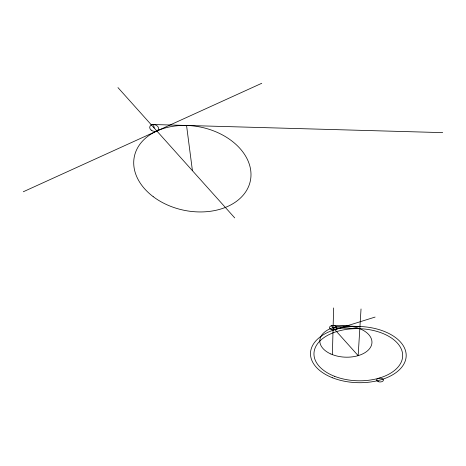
<?xml version="1.0" encoding="UTF-8"?>
<svg xmlns="http://www.w3.org/2000/svg" width="466" height="466" viewBox="0 0 466 466"><rect width="100%" height="100%" fill="white"/><g stroke="black" fill="none" stroke-linecap="round" stroke-linejoin="round"><path stroke-width="0.7" d="M332.38 354.614L333.627 307.944M361.028 308.97L358.156 355.64L331.332 325.711M23.3 191.759L261.752 83.286M334.862 329.643L375.101 317.072M151.001 124.463L442.7 132.629M333.161 325.484L359.944 326.509M333.103 327.685L359.81 328.711M117.962 87.596L234.713 217.884M153.588 124.539L154.153 127.981M186.551 125.459L192.429 170.696M331.11 329.45A3.606 2.196 2.6 0 0 336.697 327.918A3.606 2.196 2.6 0 0 331.501 325.664A3.606 2.196 2.6 0 0 331.11 329.45M332.52 377.786A47.864 28.117 1.6 0 0 406.136 356.77A47.864 28.117 1.6 0 0 336.359 329.194A47.864 28.117 1.6 0 0 332.52 377.786M378.258 381.666A3.384 1.922 0.9 0 0 383.419 380.139A3.384 1.922 0.9 0 0 378.421 378.34A3.384 1.922 0.9 0 0 378.258 381.666M334.483 376.278A44.369 26.061 1.6 0 0 402.63 356.688A44.369 26.061 1.6 0 0 337.827 331.233A44.369 26.061 1.6 0 0 334.483 376.278M330.866 353.985A26.084 15.599 2.1 0 0 371.856 343.599A26.084 15.599 2.1 0 0 334.955 327.155A26.084 15.599 2.1 0 0 330.866 353.985M153.18 196.646A59.264 42.412 11.9 0 0 249.735 183.295A59.264 42.412 11.9 0 0 174.133 126.123A59.264 42.412 11.9 0 0 153.18 196.646M151.176 130.125A4.538 3.332 15.7 0 0 158.522 129.21A4.538 3.332 15.7 0 0 152.761 124.573A4.538 3.332 15.7 0 0 151.176 130.125"/></g></svg>
